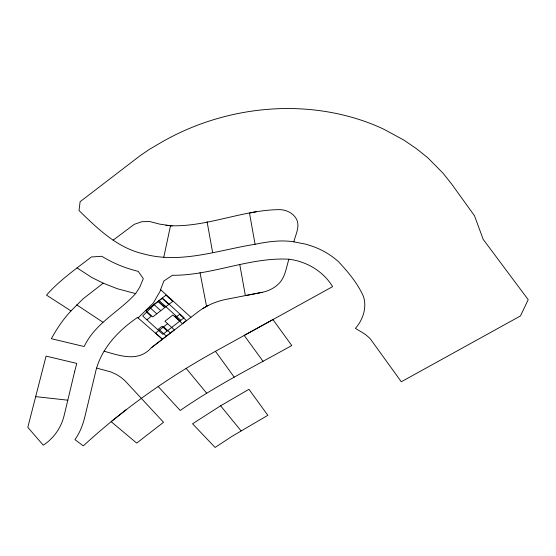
<?xml version="1.0" encoding="UTF-8"?>
<svg xmlns="http://www.w3.org/2000/svg" width="556" height="556" viewBox="0 0 556 556"><rect width="100%" height="100%" fill="white"/><g stroke="black" fill="none" stroke-linecap="round" stroke-linejoin="round"><path stroke-width="0.83" d="M163.784 257.24L170.511 225.736C207.708 227.043 242.972 209.737 280.161 209.633C286.382 209.987 292.678 212.879 296.007 218.313C300.643 225.819 295.618 234.305 293.86 241.839C280.933 239.761 267.797 241.7 255.086 244.272C218.494 250.075 180.408 264.288 143.184 253.786C117.135 247.788 97.488 228.551 79.035 210.543L80.113 201.71L139.834 155.923L149.321 149.404L163.304 141.217C222.984 107.551 297.092 98.537 362.338 120.555A202.996 166.689 -12.8 0 1 383.974 129.305L404.038 140.175L416.326 148.598L427.807 157.786L443.007 173.173L451.82 184.272L474.49 215.763L483.206 239.393L528.2 299.663L520.472 315.94L401.314 381.77L370.581 339.223A41.999 34.486 -12.8 0 0 362.88 332.863L355.423 328.374C362.992 319.825 367.113 307.44 363.395 296.285C357.689 283.49 348.341 272.266 338.812 262.029A85.582 70.278 -12.8 0 0 313.403 246.621L305.96 244.209L293.86 241.839M190.937 317.302L160.566 289.634L163.874 280.995L172.402 275.283C211.878 275.595 249.484 257.039 288.918 259.214C306.585 261.431 323.321 271.217 332.592 286.639L215.457 351.316C167.926 377.538 123.258 409.105 83.296 445.884L74.949 439.636C79.793 432.881 82.823 424.979 84.825 416.958L95.18 373.757C100.108 349.689 117.768 330.91 137.492 317.455L162.401 339.25L174.396 329.889L164.91 321.25L172.909 315.009L182.389 323.655L186.392 320.534L179.602 314.349L175.599 317.462M288.918 259.214C286.131 267.714 285.297 277.673 278.347 284.102C273.92 288.314 268.277 291.059 262.321 292.303L226.042 299.371C215.923 301.408 206.241 305.619 198.012 311.867L151.295 347.771C138.229 362.38 120.388 355.861 104.09 351.19M160.865 289.898L153.324 303.02L138.048 317.942M135.636 293.603L139.771 287.153L143.309 278.639L138.208 271.363C125.406 268.235 113.063 263.21 101.845 256.288L91.351 256.983C75.852 268.993 59.541 280.3 46.516 295.118L70.98 310.915L83.052 298.864L103.221 283.157L117.344 288.731L135.636 293.603C119.137 311.853 95.076 323.224 84.192 346.534L51.367 338.701C56.795 328.721 63.231 319.248 70.98 310.915M126.33 409.584L111.151 421.677L136.693 443.09L163.534 422.296L124.94 380.693L120.826 377.239L116.155 374.327L111.005 371.971L96.716 368.1M146.847 319.763L151.19 316.378L146.582 312.187M164.833 305.73L163.985 306.398L158.391 301.303M157.716 329.666L162.053 326.282L167.189 330.959M175.703 315.634L174.848 316.294L179.984 320.972M167.606 323.703L155.611 333.065L162.401 339.25L151.295 347.771M113.063 240.22L134.295 224.325L141.884 221.698L149.835 221.552L159.621 224.11L170.511 225.736M158.203 386.545L180.213 410.481C215.596 385.85 254.203 366.487 291.768 345.519L272.94 319.582L244.202 335.435L263.044 361.303M220.607 405.804L248.942 389.304L267.839 415.318L232.081 436.293L215.096 447.455L192.557 423.776L220.607 405.804L241.04 430.837M202.989 308.406L208.347 305.39M256.177 211.711L249.498 213.108L255.086 244.272M262.321 292.303L245.363 295.604L239.851 264.927M165.841 225.263L172.221 225.903M35.681 396.63L67.811 400.188M103.221 283.157L92.06 277.632L77.069 267.916M76.714 304.855L102.957 322.278M161.963 298.28L168.753 304.466M159.245 300.636L180.832 320.312M157.967 301.401L164.757 307.586M153.97 304.514L160.76 310.707M149.967 307.635L156.764 313.82M163.61 326.824L170.4 333.009M159.607 329.944L166.397 336.13M186.128 368.343L206.728 393.266M215.457 351.316L234.201 377.142M200.021 272.662L206.554 306.405M207.082 221.677L212.628 252.514M74.615 371.735L64.197 415.276C61.299 427.439 53.835 438.42 43.243 445.161L27.8 427.342L46.078 356.118L76.777 363.422L74.615 371.735M155.061 303.896L142.697 315.982L162.845 334.344L184.057 317.796L162.463 298.127L155.061 303.896M165.966 295.16L145.971 310.755L152.761 316.941L172.756 301.345L165.966 295.16"/></g></svg>
